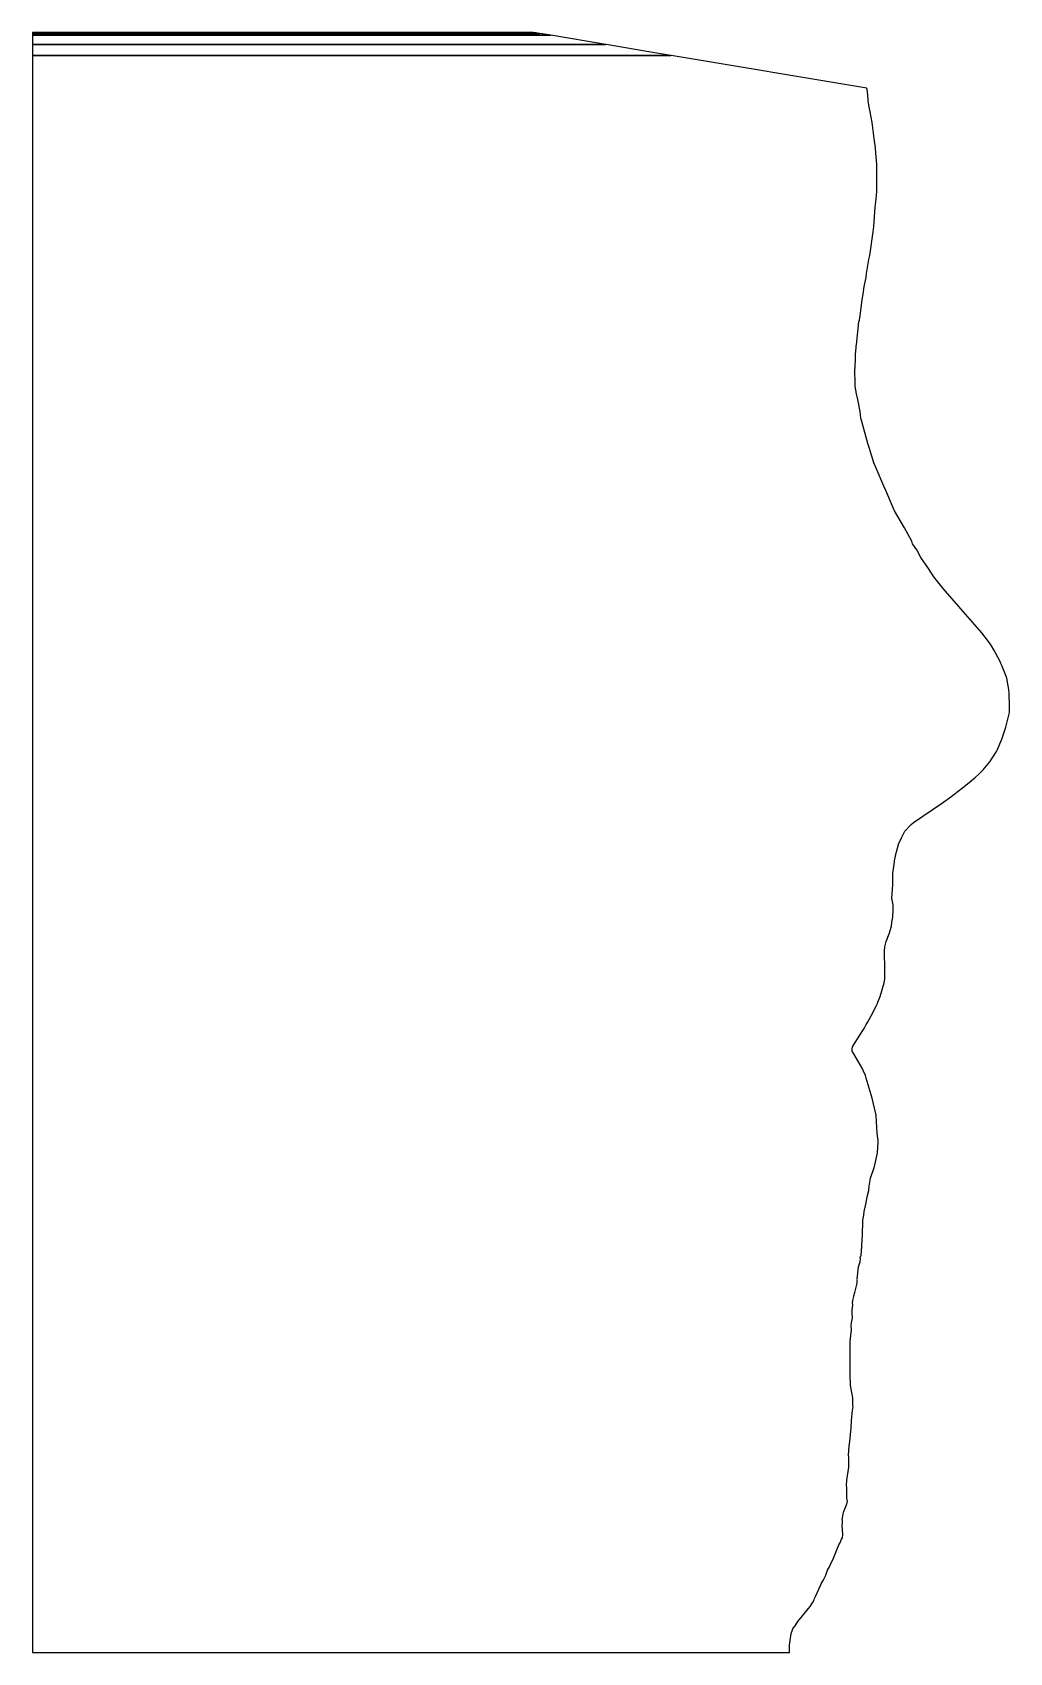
# Model space of a CAD drawing. Extents: x -56 to 55, y -92 to 92.
import ezdxf

# ---------------------------------------------------------------- set-up
doc = ezdxf.new("R2010")
doc.units = 0
doc.layers.add('26_78000', color=7, linetype='CONTINUOUS')

msp = doc.modelspace()

# ---------------------------------------------------------------- linework, layer by layer
at = {"layer": '26_78000', "color": 5}
for points in [[(-56.17, 91.658), (-56.17, 91.649), (0.969, 91.649), (0.658, 91.703), (-56.17, 91.703), (-56.17, 91.658)], [(-55.324, 91.622), (1.143, 91.622), (0.991, 91.647), (-56.17, 91.647), (-56.17, 91.622), (-55.324, 91.622)], [(-56.17, 91.621), (-56.17, 91.578), (1.398, 91.578), (1.148, 91.622), (-56.17, 91.621)], [(-56.17, 91.45), (-56.17, 91.37501), (2.629, 91.37501), (1.415, 91.576), (-56.17, 91.576), (-56.17, 91.45)], [(-56.17, 91.052), (-56.17, 90.332), (8.876, 90.332), (2.646, 91.371), (-56.17, 91.371), (-56.17, 91.052)], [(13.314, 89.589), (8.908, 90.325), (-56.17, 90.325), (-56.17, 89.096), (16.278, 89.096), (13.314, 89.589)], [(-56.17, -9.777), (-56.17, -92.11401), (29.727, -92.11401), (29.715, -91.742), (29.732, -91.289), (29.91, -89.957), (29.944, -89.842), (29.987, -89.747), (30.112, -89.40701), (30.267, -89.203), (30.37, -89.082), (30.685, -88.60201), (32.058, -86.884), (32.333, -86.479), (32.522, -86.135), (32.561, -85.995), (32.66, -85.734), (33.035, -84.91701), (33.253, -84.51701), (33.3, -84.32401), (33.552, -83.927), (33.816, -83.39101), (33.849, -83.33801), (34.025, -82.76401), (34.245, -82.37501), (34.407, -81.99001), (34.657, -81.58), (35.336, -79.873), (35.504, -79.58), (35.603, -79.302), (35.733, -79.093), (35.769, -78.705), (35.698, -77.704), (35.719, -77.382), (35.726, -77.095), (35.704, -77.066), (35.796, -76.413), (35.856, -76.18201), (35.973, -75.90401), (36.177, -75.359), (36.29, -74.956), (36.239, -74.58701), (36.242, -73.603), (36.227, -73.511), (36.202, -73.04), (36.219, -72.66901), (36.243, -72.55801), (36.447, -71.076), (36.442, -70.937), (36.467, -70.36301), (36.445, -69.89201), (36.42, -69.745), (36.49, -68.64201), (36.586, -68.15701), (36.721, -66.61501), (36.766, -65.80901), (36.801, -65.34901), (36.875, -64.61501), (36.928, -64.23801), (36.914, -64.08601), (36.898, -63.2), (36.666, -61.994), (36.655, -61.821), (36.62, -60.523), (36.594, -58.335), (36.611, -56.935), (36.605, -56.788), (36.742, -55.499), (36.71, -55.002), (36.739, -54.691), (36.836, -54.317), (36.853, -54.085), (36.831, -53.69), (36.827, -53.12), (36.861, -53.04), (36.898, -52.636), (36.88, -52.45), (36.924, -52.158), (37, -51.863), (37.011, -51.704), (37.036, -51.65), (37.154, -51.25), (37.397, -50.203), (37.409, -49.912), (37.421, -49.835), (37.403, -49.761), (37.55, -48.353), (37.725, -47.789), (37.765, -47.494), (37.755, -47.3), (37.841, -47.007), (37.92, -46.057), (37.975, -45.182), (38.022, -44.869), (38.058, -43.055), (38.141, -42.493), (38.193, -42.074), (38.421, -41.085), (38.448, -40.837), (38.575, -40.267), (38.733, -39.696), (38.762, -39.178), (38.932, -38.297), (39.303, -37.198), (39.419, -36.802), (39.692, -35.416), (39.766, -34.15), (39.768, -33.996), (39.709, -33.493), (39.686, -33.209), (39.552, -31.186), (39.529, -30.971), (39.267, -29.842), (39.09, -29.197), (38.428, -26.933), (38.335, -26.637), (38.124, -26.155), (37.95, -25.808), (37.023, -24.167), (36.841, -23.895), (36.847, -23.8), (36.815, -23.55), (36.891, -23.297), (37.961, -21.662), (38.179, -21.312), (38.437, -20.851), (38.569, -20.638), (39.034, -19.792), (39.588, -18.689), (39.653, -18.548), (39.747, -18.304), (40.008, -17.686), (40.456, -16.116), (40.545, -15.718), (40.553, -15.53), (40.554, -14.779), (40.532, -14.311), (40.526, -13.84), (40.483, -13.314), (40.518, -12.523), (40.553, -12.052), (40.694, -11.42), (41.019, -10.581), (41.278, -9.71), (41.338, -9.241), (41.457, -8.689), (41.48, -7.751), (41.5, -7.423), (41.467, -7.262), (41.351, -6.509), (41.448, -5.018), (41.461, -3.721), (41.637, -2.382), (41.641, -2.278), (41.794, -1.55), (41.833, -1.395), (41.878, -1.275), (42.138, -0.289), (42.499, 0.445), (42.555, 0.585), (42.589, 0.632), (42.807, 1.088), (43.542, 1.819), (43.805, 2.052), (47.089, 4.298), (47.251, 4.401), (47.866, 4.854), (49.345, 6.009), (50.348, 6.779), (50.756, 7.131), (51.258, 7.583), (51.69, 8.034), (52.445, 8.936), (52.799, 9.475), (53.196, 10.122), (53.281, 10.285), (53.828, 11.531), (54.271, 12.897), (54.669, 14.546), (54.694, 15.317), (54.649, 16.686), (54.606, 17.162), (54.513, 17.584), (54.362, 18.436), (54.334, 18.549), (53.798, 19.894), (53.696, 20.107), (53.576, 20.401), (52.916, 21.642), (52.626, 22.115), (52.397, 22.462), (51.538, 23.566), (49.68, 25.686), (47.176, 28.6), (46.083, 29.94), (45.489, 30.887), (44.642, 32.123), (44.165, 32.993), (43.686, 33.696), (43.586, 33.983), (42.756, 35.497), (41.651, 37.419), (41.41, 37.939), (40.651, 39.737), (40.43, 40.23), (39.558, 42.281), (39.304, 42.861), (38.781, 44.626), (38.622, 45.072), (37.949, 47.541), (37.829, 47.946), (37.725, 48.7), (37.47, 50.066), (37.312, 50.715), (37.19, 51.577), (37.157, 51.909), (37.132, 53.328), (37.175, 53.751), (37.216, 54.597), (37.215, 55.194), (37.27, 55.914), (37.299, 56.189), (37.316, 56.272), (37.605, 58.856), (37.649, 59.066), (37.763, 59.845), (37.956, 61.415), (38.073, 61.999), (38.187, 62.868), (38.408, 63.908), (38.459, 64.36), (38.736, 65.941), (38.832, 66.385), (39.219, 69.069), (39.285, 69.694), (39.457, 71.858), (39.52, 72.47301), (39.614, 73.605), (39.632, 74.73801), (39.634, 75.55701), (39.618, 75.92101), (39.627, 76.742), (39.501, 77.991), (39.466, 78.603), (39.343, 79.67101), (39.098, 81.48), (38.87, 82.70901), (38.718, 83.436), (38.695, 83.733), (38.665, 83.944), (38.666, 84.066), (38.575, 85.01501), (38.514, 85.384), (16.287, 89.095), (-56.17, 89.095), (-56.17, -9.777)]]:
    msp.add_lwpolyline(points, dxfattribs=at)

doc.saveas('drawing.dxf')
